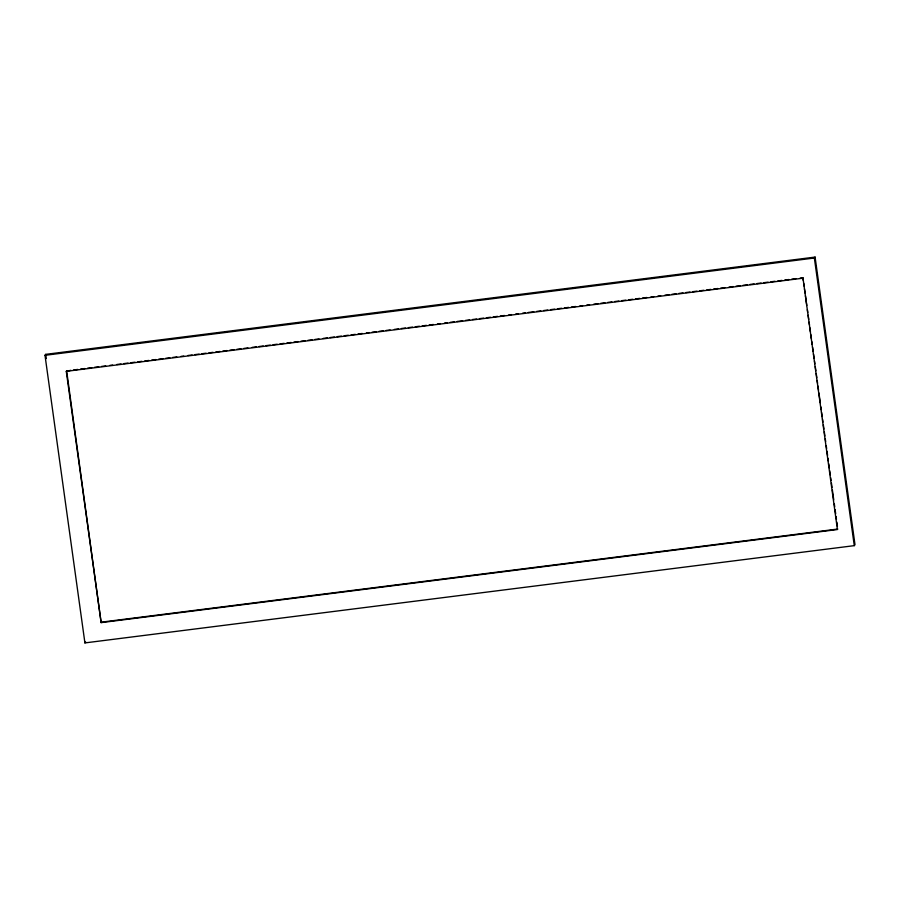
<?xml version="1.0" encoding="UTF-8"?>
<svg xmlns="http://www.w3.org/2000/svg" width="900" height="900" viewBox="0 0 900 900"><rect width="100%" height="100%" fill="white"/><g stroke="black" fill="none" stroke-linecap="round" stroke-linejoin="round"><path stroke-width="1.35" d="M45 355.309L45.72 354.353L815.085 257.085L855 544.691L854.28 545.648L84.915 642.915L45 355.309L814.365 258.03L815.085 257.085M800.145 278.1L802.935 277.751L837.428 529.538L101.138 622.631L66.274 371.34L70.83 370.316M84.915 642.915L85.635 641.97M101.138 622.631L66.645 370.845M73.62 369.956L77.805 369.428M80.595 369.079L84.78 368.55M87.57 368.201L91.744 367.673M94.534 367.312L98.719 366.784M101.509 366.435L105.694 365.906M109.879 365.377L112.669 365.017M116.854 364.489L121.028 363.96M123.817 363.611L128.002 363.082M130.793 362.734L134.977 362.205M137.767 361.845L141.953 361.316M144.743 360.968L148.928 360.439M151.706 360.09L155.891 359.561M158.681 359.201L162.866 358.673M165.656 358.324L169.841 357.795M172.631 357.446L176.816 356.918M180.99 356.389L183.78 356.029M187.965 355.5L192.15 354.971M194.94 354.623L199.125 354.094M201.915 353.734L206.1 353.205M208.89 352.856L213.064 352.327M215.854 351.979L220.039 351.45M222.829 351.09L227.014 350.561M229.804 350.213L233.989 349.684M236.779 349.335L240.964 348.806M243.743 348.446L247.928 347.918M252.112 347.389L256.298 346.86M259.088 346.511L263.273 345.983M266.062 345.634L270.248 345.105M273.026 344.745L277.211 344.216M280.001 343.868L284.186 343.339M286.976 342.979L291.161 342.45M293.951 342.101L298.136 341.572M300.926 341.224L305.1 340.695M307.89 340.335L312.075 339.806M314.865 339.457L319.05 338.929M323.235 338.4L327.42 337.871M330.21 337.522L334.384 336.994M337.174 336.634L341.359 336.105M344.149 335.756L348.334 335.228M351.124 334.879L355.309 334.35M358.099 333.99L362.284 333.461M366.457 332.933L369.248 332.584M372.037 332.224L376.223 331.695M379.012 331.346L383.197 330.817M385.988 330.469L390.173 329.94M394.358 329.411L398.531 328.882M401.321 328.522L405.506 327.994M408.296 327.645L412.481 327.116M415.271 326.767L419.456 326.239M422.246 325.879L426.42 325.35M429.21 325.001L433.395 324.473M437.58 323.944L440.37 323.595M444.555 323.066L447.345 322.706M450.135 322.358L454.32 321.829M457.099 321.469L462.679 320.771M465.469 320.411L469.654 319.882M472.444 319.534L476.629 319.005M479.419 318.656L483.604 318.127M486.394 317.767L490.567 317.239M493.358 316.89L497.543 316.361M500.332 316.012L504.517 315.484M508.702 314.955L511.493 314.595M515.678 314.066L518.467 313.718M522.641 313.189L525.431 312.84M528.221 312.48L533.801 311.782M536.591 311.423L540.776 310.894M543.566 310.545L547.751 310.016M550.53 309.656L554.715 309.127M557.505 308.779L561.69 308.25M564.48 307.901L568.665 307.373M571.455 307.012L575.64 306.484M579.825 305.955L582.604 305.606M586.789 305.077L589.579 304.729M593.764 304.2L597.949 303.671M600.739 303.311L604.924 302.782M607.714 302.434L611.887 301.905M614.678 301.556L618.863 301.027M621.653 300.668L625.837 300.139M628.627 299.79L632.812 299.261M635.602 298.901L639.788 298.373M642.566 298.024L646.751 297.495M650.936 296.966L653.726 296.618M657.911 296.089L660.701 295.729M664.886 295.2L669.071 294.671M671.861 294.322L676.035 293.794M678.825 293.445L683.01 292.916M685.8 292.556L689.985 292.027M692.775 291.679L696.96 291.15M699.75 290.801L703.924 290.272M706.714 289.912L710.899 289.384M713.689 289.035L717.874 288.506M720.664 288.146L724.849 287.618M729.034 287.089L733.219 286.56M735.998 286.211L740.183 285.683M742.972 285.334L747.158 284.805M749.947 284.445L754.133 283.916M756.923 283.567L761.107 283.039M763.898 282.69L768.071 282.161M770.861 281.801L775.046 281.273M777.836 280.924L782.021 280.395M784.811 280.046L788.996 279.517M791.786 279.157L795.96 278.629M66.274 371.34L802.564 278.246M101.52 622.136L837.81 529.043M814.365 258.03L854.28 545.648M802.935 277.751L803.317 280.53M803.711 283.298L804.094 286.076M804.476 288.855L805.061 293.017M805.444 295.796L806.794 305.516M807.367 309.679L807.75 312.457M808.144 315.236L808.717 319.399M809.1 322.178L809.482 324.956M809.876 327.735L810.45 331.897M810.832 334.676L811.418 338.839M811.8 341.618L812.183 344.385M812.565 347.164L813.15 351.326M813.533 354.105L814.106 358.279M814.5 361.046L814.883 363.825M815.265 366.604L815.85 370.766M816.232 373.545L816.806 377.707M817.189 380.486L817.582 383.265M817.965 386.044L818.539 390.206M818.933 392.985L820.271 402.705M820.856 406.868L821.239 409.646M821.621 412.414L822.206 416.588M822.589 419.366L822.971 422.134M823.354 424.912L823.939 429.075M824.321 431.854L824.895 436.016M825.289 438.795L825.671 441.574M826.245 445.736L826.639 448.515M827.021 451.294L827.595 455.456M827.977 458.235L828.371 461.014M828.754 463.793L829.327 467.955M829.721 470.734L830.295 474.896M830.678 477.675L831.06 480.454M831.454 483.221L832.028 487.395M832.41 490.162L833.76 499.882M834.345 504.056L834.727 506.824M835.11 509.603L835.684 513.765M836.077 516.544L836.46 519.322M836.842 522.101L837.428 526.264M45.72 354.353L46.305 358.526"/></g></svg>
